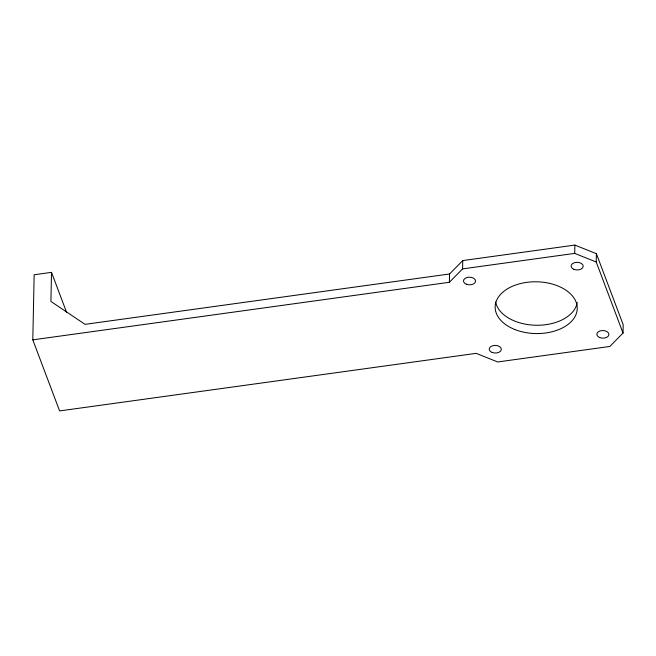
<?xml version="1.0" encoding="UTF-8"?>
<svg xmlns="http://www.w3.org/2000/svg" width="656" height="656" viewBox="0 0 656 656"><rect width="100%" height="100%" fill="white"/><g stroke="black" fill="none" stroke-linecap="round" stroke-linejoin="round"><path stroke-width="0.98" d="M51.521 272.363L50.914 301.44L85.05 324.343L449.557 273.978L462.759 260.571L574.894 245.082L596.394 253.683L623.2 324.761L623.028 333.068L609.818 346.466L497.691 361.964L476.182 353.354L59.606 410.918L32.8 339.849L34.161 274.757L51.521 272.363L66.527 312.158M32.8 339.849L449.376 282.285L449.557 273.978M449.376 282.285L462.587 268.886L462.759 260.571M623.028 333.068L596.222 261.99L574.713 253.388L574.894 245.082M596.222 261.99L596.394 253.683M462.587 268.886L574.713 253.388M577.214 302.514A41.049 25.887 1.2 0 1 536.805 325.261A41.049 25.887 1.2 0 1 495.641 302.014M466.359 284.228A6.068 3.829 1.2 0 0 475.6 281.186A6.068 3.829 1.2 0 0 466.646 277.603A6.068 3.829 1.2 0 0 466.359 284.228M573.975 269.354A6.068 3.829 1.2 0 0 583.217 266.311A6.068 3.829 1.2 0 0 574.262 262.728A6.068 3.829 1.2 0 0 573.975 269.354M492.082 352.436A6.068 3.829 1.2 0 0 501.323 349.402A6.068 3.829 1.2 0 0 492.369 345.819A6.068 3.829 1.2 0 0 492.082 352.436M599.699 337.569A6.068 3.829 1.2 0 0 608.94 334.527A6.068 3.829 1.2 0 0 599.986 330.944A6.068 3.829 1.2 0 0 599.699 337.569M514.722 329.468A41.049 25.887 1.2 0 0 577.231 308.894A41.049 25.887 1.2 0 0 516.649 284.663A41.049 25.887 1.2 0 0 514.722 329.468"/></g></svg>
